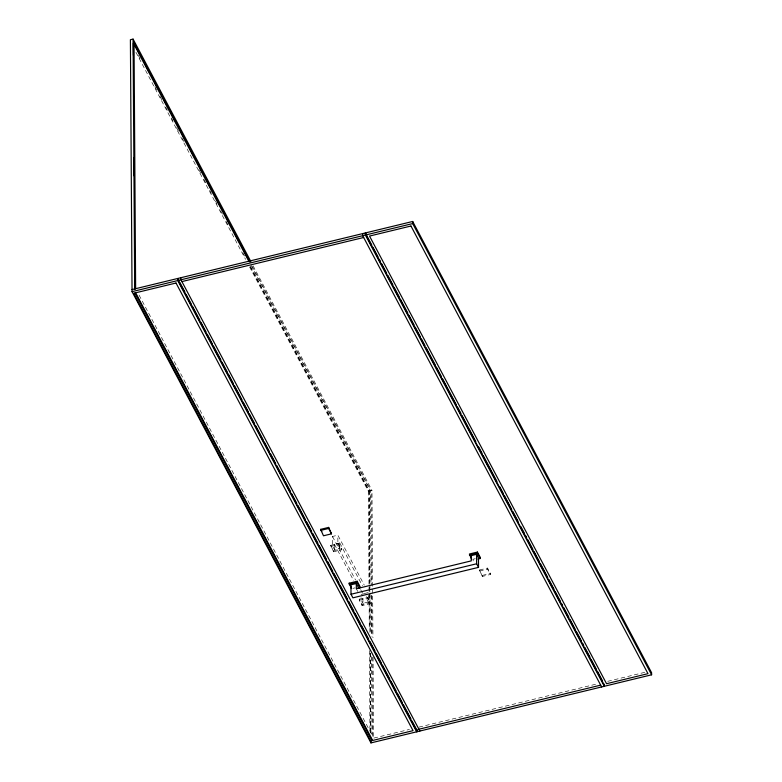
<?xml version="1.0" encoding="UTF-8"?>
<svg xmlns="http://www.w3.org/2000/svg" width="782" height="782" viewBox="0 0 782 782"><rect width="100%" height="100%" fill="white"/><g stroke="black" fill="none" stroke-linecap="round" stroke-linejoin="round"><path stroke-width="0.59" stroke-dasharray="3.91 2.93" d="M250.426 266.447L369.309 490.988L371.988 490.343L372.946 637.789M249.585 266.926L368.381 491.292L371.049 490.646L371.675 585.483M334.452 549.511L334.422 544.262L339.769 542.962L339.799 548.211L334.452 549.511L332.555 545.924L332.497 536.472L337.844 535.181L364.295 585.151M330.747 545.347L338.762 543.402L341.617 548.788L341.617 549.834L333.601 551.779L330.747 545.347L333.601 551.779M330.747 546.403L338.772 544.458L341.617 549.834M333.591 550.733L341.617 548.788M352.848 588.396L354.989 587.878M475.26 558.7L473.13 559.218L473.149 563.411M365.028 593.372L368.244 592.59M361.02 594.496L366.367 593.206M359.241 599.178L367.266 597.233L370.111 602.609L362.095 604.554L359.241 599.178L359.251 600.224L362.105 605.61L370.121 603.665L367.266 597.233M479.522 569.99L487.538 568.045L490.392 573.431L490.392 574.477L482.377 576.422L479.522 569.99L482.377 576.422M359.251 600.224L367.266 598.279M479.522 571.046L487.548 569.101L490.392 574.477M482.367 575.376L490.392 573.431M373.855 738.071L409.465 729.43M418.908 727.143L598.298 683.615M607.722 681.327L645.6 672.139M253.094 265.802L371.988 490.343M252.254 266.281L371.049 490.646M251.012 265.362L370.385 490.803L370.991 583.421M138.306 55.346L140.027 58.582M154.875 86.626L156.586 89.862M160.017 96.333L162.294 100.653M165.725 107.124L167.436 110.36M171.434 117.906L173.145 121.142M176.576 127.613L178.863 131.933M182.284 138.404L184.005 141.64M198.853 169.684L200.563 172.92M203.985 179.391L206.272 183.711M209.703 190.182L211.414 193.418M215.412 200.964L217.122 204.2M220.553 210.671L222.841 214.991M226.262 221.462L227.973 224.698M242.831 252.742L244.541 255.978M250.25 266.77L369.045 491.135L369.671 586.177M135.931 52.267L245.587 259.38M339.769 542.962L362.408 585.718M339.799 548.211L337.902 544.624L337.844 535.181M368.772 602.932L366.396 598.455L366.387 596.353M332.497 536.472L355.575 580.068M360.639 589.638L362.897 593.89M334.422 544.262L353.66 580.606M356.328 588.758L357.755 591.446M363.435 604.232L361.059 599.745L361.04 597.644M139.059 295.078L372.085 735.178M487.538 568.045L487.548 569.101M373.073 657.291L373.61 738.931M371.733 595.21L372.007 636.558M372.134 657.222L372.652 736.263M371.069 595.61L371.323 634.603M371.47 656.538L371.978 734.523M369.309 490.988L369.915 583.597M369.925 584.819L369.974 592.13M369.984 593.352L370.248 633.567M370.375 653.058L370.903 733.487M369.671 587.399L369.974 633.703M370.101 653.205L370.629 733.633M368.381 491.292L368.996 586.138M369.006 587.35L369.055 594.643M369.065 595.864L369.28 629.911M369.417 650.575L369.954 732.04M368.254 594.955L368.302 602.042L362.956 603.333L362.916 597.428M362.095 604.554L362.105 605.61M338.762 543.402L338.772 544.458"/><path stroke-width="1.17" d="M250.817 261.481L133.067 39.1L130.399 39.745L132.041 291.657L370.961 742.9L416.669 731.815L416.65 729.714L412.085 721.092M132.031 289.565L177.729 278.47L178.687 280.269L178.697 282.37M371.831 245.167L365.36 232.948L178.267 278.343L178.276 280.445L417.197 731.678L604.3 686.293L604.281 684.191M412.671 221.472L365.898 232.821L365.908 234.923L604.828 686.156L651.602 674.807L651.592 672.716L412.671 221.472L412.691 223.574L651.602 674.807M132.041 291.657L177.749 280.572L416.669 731.815M178.276 280.445L365.38 235.05L604.3 686.293M365.908 234.923L412.691 223.574M181.903 281.588L363.659 237.493M320.63 529.355L328.655 527.41L331.509 533.842L323.484 535.787L320.63 529.355L321.773 531.516M320.64 530.411L328.655 528.466L331.509 533.842M351.421 588.543L349.134 583.186L357.149 581.241L360.003 586.627L360.003 587.673L357.716 588.23M477.988 559.042L480.285 558.495L480.275 557.439L477.431 552.063L469.405 554.008L471.693 559.365M349.134 584.232L357.159 582.287L360.003 587.673M469.415 555.054L477.431 553.109L480.285 558.495M356.299 583.509L350.952 584.809L351.01 594.252L352.907 597.839L478.535 567.361L478.467 557.918L476.57 554.33L471.223 555.631L471.263 560.88L356.328 588.758L356.299 583.509L358.195 587.096M351.01 594.252L476.629 563.773L478.535 567.361M418.917 729.235L600.674 685.14M372.975 247.327L378.117 257.034M379.26 259.194L380.404 261.344M381.538 263.505L386.679 273.211M387.823 275.372L392.965 285.078M394.108 287.238L399.25 296.945M400.394 299.105L407.813 313.123M408.957 315.283L414.098 324.989M415.242 327.15L420.374 336.856M421.518 339.017L424.949 345.488M426.092 347.638L435.232 364.901M436.366 367.061L441.507 376.768M442.651 378.928L456.356 404.812M457.499 406.972L460.93 413.443M462.074 415.604L475.779 441.488M478.633 446.884L482.064 453.355M483.208 455.515L496.912 481.399M499.766 486.795L503.188 493.266M504.331 495.417L511.76 509.444M512.904 511.604L518.046 521.311M520.9 526.706L524.321 533.177M525.465 535.328L526.609 537.488M527.752 539.648L532.894 549.355M534.038 551.515L539.169 561.222M540.313 563.382L547.742 577.399M548.886 579.56L554.027 589.266M555.161 591.427L560.303 601.133M561.447 603.293L562.59 605.444M563.734 607.604L568.876 617.311M570.019 619.471L575.151 629.178M576.295 631.338L581.437 641.044M582.58 643.195L583.724 645.355M584.868 647.516L589.999 657.222M591.143 659.382L596.285 669.089M597.428 671.249L602.57 680.956M601.622 686.938L362.701 235.695L362.692 233.603M469.982 555.083L471.116 557.234M249.966 261.96L134.035 42.99L135.638 288.607M248.735 261.051L133.36 43.157L133.439 55.346M349.134 583.186L351.411 587.487M419.875 731.033L180.955 279.79L180.935 277.698M179.821 282.419L184.963 292.126M186.096 294.276L191.238 303.983M192.382 306.133L199.801 320.141M200.935 322.301L206.077 331.998M207.22 334.158L212.352 343.855M213.496 346.015L220.915 360.023M222.049 362.183L227.191 371.88M228.334 374.04L233.466 383.737M234.61 385.888L242.029 399.905M243.173 402.056L248.305 411.762M249.448 413.913L254.58 423.619M255.724 425.77L263.143 439.787M264.287 441.938L269.419 451.634M270.562 453.795L275.694 463.491M276.838 465.652L284.257 479.659M285.401 481.82L290.533 491.516M291.676 493.677L296.808 503.373M297.952 505.524L305.371 519.541M306.515 521.692L311.647 531.398M312.79 533.549L317.922 543.255M319.066 545.406L326.485 559.423M327.629 561.574L332.761 571.271M333.904 573.431L339.036 583.128M340.18 585.288L347.599 599.295M348.743 601.456L353.875 611.153M355.018 613.313L360.15 623.01M361.294 625.16L368.713 639.177M369.857 641.328L374.989 651.035M376.132 653.185L381.274 662.892M382.408 665.042L389.827 679.059M390.971 681.21L396.103 690.907M397.246 693.067L402.388 702.764M403.522 704.924L410.941 718.932M477.431 552.063L477.431 553.109M476.57 554.33L476.629 563.773M417.187 729.586L417.197 731.678M370.942 740.798L370.961 742.9M365.36 232.948L365.38 235.05M357.149 581.241L357.159 582.287M328.655 527.41L328.655 528.466M177.729 278.47L177.749 280.572M134.113 157.7L134.23 175.979M134.895 277.131L134.973 289.311M133.067 39.1L134.7 288.91M134.993 292.967L133.663 293.289L370.678 740.945L372.017 740.622L134.993 292.967M176.018 283.016L135.667 292.81L372.682 740.456L413.043 730.662L176.018 283.016M410.961 226.018L369.534 236.066L606.558 683.712L647.985 673.664L410.961 226.018"/></g></svg>
